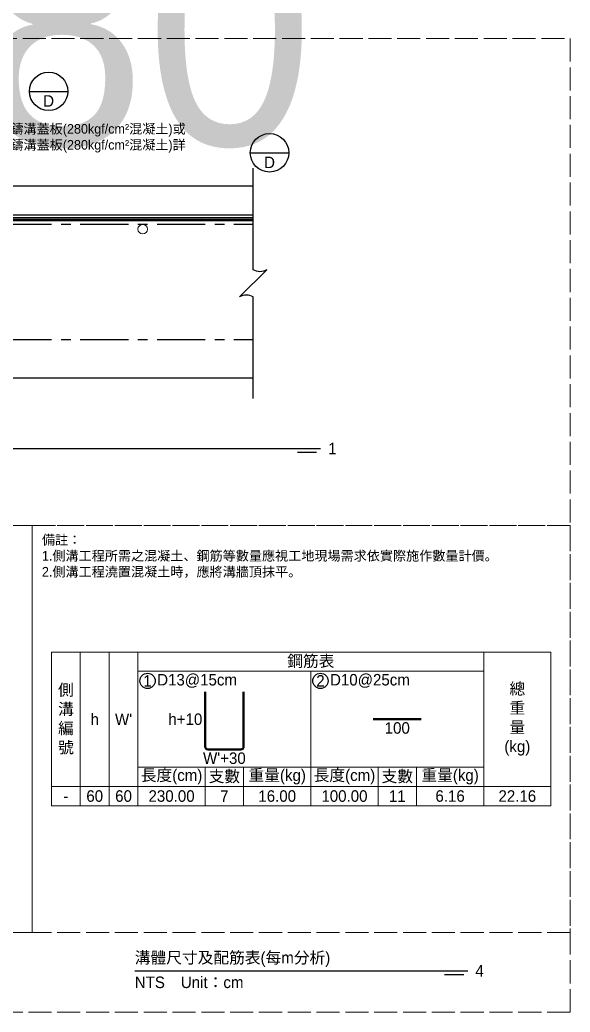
# Model space of a CAD drawing. Extents: x -8920 to 1950, y -2159 to 466.
# Drawn here: x -1216 to -930, y -507 to 10 of the extents above; entities that cross this region are included whole.
import ezdxf
from ezdxf import colors
from ezdxf.entities.mleader import LeaderData, LeaderLine
from ezdxf.math import Vec2, Vec3

# ---------------------------------------------------------------- set-up
doc = ezdxf.new("R2010")
doc.units = 0
doc.header["$MEASUREMENT"] = 0
doc.linetypes.add('ACAD_ISO02W100', pattern=[15, 12, -3])
doc.linetypes.add('CENTERX2', pattern=[4, 2.5, -0.5, 0.5, -0.5])
for name, color, linetype, lineweight in [('一、1.基本-圖框', 7, 'Continuous', 20), ('二、1.繪圖-既有設施', 8, 'Continuous', 20), ('二、2.繪圖-施作項目', 181, 'Continuous', 30), ('二、5.繪圖-鋼筋', 60, 'Continuous', 50)]:
    doc.layers.add(name, color=color, linetype=linetype, lineweight=lineweight)
doc.layers.add('一、4.基本-隱藏', color=9, linetype='ACAD_ISO02W100', lineweight=20, plot=False)
doc.layers.add('三、1.文字-說明文字', color=2, linetype='Continuous')
doc.layers.add('三、3.文字-註解文字', color=2, linetype='Continuous')
doc.styles.add('次圖名(詳圖)', font='MS PGothic.ttf', dxfattribs={"height": 6})
doc.styles.add('註解文字(詳圖)', font='MS PGothic.ttf', dxfattribs={"height": 5})

msp = doc.modelspace()

# ---------------------------------------------------------------- linework, layer by layer
at = {"layer": '一、1.基本-圖框'}
for points in [[(-1200, -389.5), (-1185, -389.5), (-1185, -319.5), (-1200, -319.5)], [(-1185, -389.5), (-1170, -389.5), (-1170, -319.5), (-1185, -319.5)], [(-1170, -389.5), (-1155, -389.5), (-1155, -319.5), (-1170, -319.5)], [(-1155, -329.5), (-975, -329.5), (-975, -319.5), (-1155, -319.5)], [(-940, -389.5), (-975, -389.5), (-975, -319.5), (-940, -319.5)], [(-1155, -329.5), (-1065, -329.5), (-1065, -379.5), (-1155, -379.5)], [(-1065, -329.5), (-975, -329.5), (-975, -379.5), (-1065, -379.5)], [(-1155, -379.5), (-1120, -379.5), (-1120, -389.5), (-1155, -389.5)], [(-1120, -379.5), (-1100, -379.5), (-1100, -389.5), (-1120, -389.5)], [(-1100, -379.5), (-1065, -379.5), (-1065, -389.5), (-1100, -389.5)], [(-1065, -379.5), (-1030, -379.5), (-1030, -389.5), (-1065, -389.5)], [(-1030, -379.5), (-1010, -379.5), (-1010, -389.5), (-1030, -389.5)], [(-1010, -379.5), (-975, -379.5), (-975, -389.5), (-1010, -389.5)], [(-1200, -389.5), (-1185, -389.5), (-1185, -399.5), (-1200, -399.5)], [(-1185, -389.5), (-1170, -389.5), (-1170, -399.5), (-1185, -399.5)], [(-1170, -389.5), (-1155, -389.5), (-1155, -399.5), (-1170, -399.5)], [(-1155, -389.5), (-1120, -389.5), (-1120, -399.5), (-1155, -399.5)], [(-1120, -389.5), (-1100, -389.5), (-1100, -399.5), (-1120, -399.5)], [(-1100, -389.5), (-1065, -389.5), (-1065, -399.5), (-1100, -399.5)], [(-1065, -389.5), (-1030, -389.5), (-1030, -399.5), (-1065, -399.5)], [(-1030, -389.5), (-1010, -389.5), (-1010, -399.5), (-1030, -399.5)], [(-1010, -389.5), (-975, -389.5), (-975, -399.5), (-1010, -399.5)], [(-975, -389.5), (-940, -389.5), (-940, -399.5), (-975, -399.5)]]:
    msp.add_lwpolyline(points, close=True, dxfattribs=at)
at = {"layer": '一、4.基本-隱藏'}
for points in [[(-1710, 0), (-930, 0), (-930, -253.5), (-1710, -253.5)], [(-1710, 0), (-930, 0), (-930, -507), (-1710, -507)], [(-1710, 0), (-930, 0), (-930, -507), (-1710, -507)], [(-1460, -253.5), (-1210, -253.5), (-1210, -465.5), (-1460, -465.5)], [(-1210, -253.5), (-930, -253.5), (-930, -465.5), (-1210, -465.5)]]:
    msp.add_lwpolyline(points, close=True, dxfattribs=at)
at = {"layer": '三、3.文字-註解文字'}
for points in [[(-1211.5, -27.5), (-1191.5, -27.5)], [(-1096.5, -59.5), (-1076.5, -59.5)], [(-1580, -213.5), (-1060, -213.5)], [(-1062, -215.5), (-1072, -215.5)], [(-1156.66, -485.5), (-983.34, -485.5)], [(-985.34, -487.5), (-995.34, -487.5)]]:
    msp.add_lwpolyline(points, dxfattribs=at)
msp.add_lwpolyline([(-1095, -187.5), (-1095, -134.571, 0.2828427), (-1102.071, -134.571), (-1087.929, -120.429, -0.2828427), (-1095, -120.429), (-1095, -67.5)], format="xyb", dxfattribs=at)
for centre, radius in [((-1201.5, -27.5), 10), ((-1086.5, -59.5), 10), ((-1150, -334.5), 4), ((-1060, -334.5), 4)]:
    msp.add_circle(centre, radius, dxfattribs=at)
at = {"layer": '二、1.繪圖-既有設施'}
msp.add_circle((-1152.5, -99.25), 2.5, dxfattribs=at)
at = {"layer": '二、2.繪圖-施作項目'}
for points in [[(-1545, -76.75), (-1095, -76.75)], [(-1545, -91.75), (-1095, -91.75)], [(-1545, -93.25), (-1095, -93.25)], [(-1545, -94), (-1095, -94)], [(-1545, -94.375), (-1095, -94.375)], [(-1545, -94.75), (-1095, -94.75)], [(-1545, -176.75), (-1095, -176.75)]]:
    msp.add_lwpolyline(points, dxfattribs=at)
at = {"layer": '二、2.繪圖-施作項目', "linetype": 'CENTERX2', "ltscale": 10}
for points in [[(-1545, -96.75), (-1095, -96.75)], [(-1545, -156.75), (-1095, -156.75)]]:
    msp.add_lwpolyline(points, dxfattribs=at)
at = {"layer": '二、5.繪圖-鋼筋'}
msp.add_lwpolyline([(-1120, -340.25), (-1120, -368.75, 0.4142136), (-1118.5, -370.25), (-1101.5, -370.25, 0.4142136), (-1100, -368.75), (-1100, -340.25)], format="xyb", dxfattribs=at)
msp.add_lwpolyline([(-1032.5, -354.5), (-1007.5, -354.5)], dxfattribs=at)

# ---------------------------------------------------------------- texts
at = {"layer": '一、1.基本-圖框', "char_height": 6, "attachment_point": 5, "style": '註解文字(詳圖)'}
for s, width, insert in [('{\\fMS PGothic|b0|i0|c128|p34;鋼筋表}', 94.24964, (-1065, -324.5)), ('側溝編號', 12.98354, (-1192.5, -354.5)), ('{\\fMS PGothic|b0|i0|c128|p34;總重量(kg)}', 6, (-957.5, -354.5)), ('{\\fMS PGothic|b0|i0|c128|p34;h}', 12.98354, (-1177.5, -354.5)), ("{\\fMS PGothic|b0|i0|c128|p34;W}'", 22.32258, (-1162.5, -354.5)), ('{\\fMS PGothic|b0|i0|c128|p34;長度(cm)}', 35.02324, (-1137.5, -384.5)), ('{\\fMS PGothic|b0|i0|c128|p34;支數}', 19.27354, (-1110, -384.5)), ('{\\fMS PGothic|b0|i0|c128|p34;重量(kg)}', 30.27214, (-1082.5, -384.5)), ('{\\fMS PGothic|b0|i0|c128|p34;長度(cm)}', 35.02324, (-1047.5, -384.5)), ('{\\fMS PGothic|b0|i0|c128|p34;支數}', 19.27354, (-1020, -384.5)), ('{\\fMS PGothic|b0|i0|c128|p34;重量(kg)}', 30.27214, (-992.5, -384.5))]:
    msp.add_mtext_dynamic_manual_height_columns(s, width=width, gutter_width=30, heights=[0], dxfattribs=dict(at, insert=insert))
at = {"layer": '一、4.基本-隱藏', "insert": (-1320, 200), "char_height": 120, "attachment_point": 5, "style": '次圖名(詳圖)'}
msp.add_mtext_dynamic_manual_height_columns("{\\fMS PGothic|b0|i0|c128|p34;W}'{\\fMS PGothic|b0|i0|c128|p34;=}6{\\fMS PGothic|b0|i0|c128|p34;0，h=40、60、80}", width=698.49542, gutter_width=30, heights=[0], dxfattribs=at)
at = {"layer": '三、1.文字-說明文字', "style": '註解文字(詳圖)'}
for s, width, insert, char_height, attachment_point in [('{\\fMS PGothic|b0|i0|c128|p34;D}', 12.5857, (-1201.5, -32.5), 6, 5), ('{\\fMS PGothic|b0|i0|c128|p34;D}', 12.5857, (-1086.5, -64.5), 6, 5), ('{\\fMS PGothic|b0|i0|c128|p34;備註：\\P1.側溝工程所需之混凝土、鋼筋等數量應視工地現場需求依實際施作數量計價。\\P2.側溝工程澆置混凝土時，應將溝牆頂抹平。}', 249.57878, (-1205, -258.5), 5, 1)]:
    msp.add_mtext_dynamic_manual_height_columns(s, width=width, gutter_width=30, heights=[0], dxfattribs=dict(at, insert=insert, char_height=char_height, attachment_point=attachment_point))
at = {"layer": '三、3.文字-註解文字', "char_height": 6}
for s, width, gutter_width, insert, attachment_point, style in [('1', 3, 15, (-1056, -213.5), 4, '次圖名(詳圖)'), ('D13@15cm', 6.06582, 30, (-1145, -334.5), 4, '註解文字(詳圖)'), ('{\\fMS PGothic|b0|i0|c128|p34;D1}0{\\fMS PGothic|b0|i0|c128|p34;@}25{\\fMS PGothic|b0|i0|c128|p34;cm}', 6.06582, 30, (-1055, -334.5), 4, '註解文字(詳圖)'), ('1', 8.38231, 30, (-1150, -334.5), 5, '註解文字(詳圖)'), ('2', 8.38231, 30, (-1060, -334.5), 5, '註解文字(詳圖)'), ('60', 9.06048, 30, (-1177.5, -394.5), 5, '註解文字(詳圖)'), ('60', 9.06048, 30, (-1162.5, -394.5), 5, '註解文字(詳圖)'), ('230.00', 9.06048, 30, (-1137.5, -394.5), 5, '註解文字(詳圖)'), ('7', 9.06048, 30, (-1110, -394.5), 5, '註解文字(詳圖)'), ('16.00', 9.06048, 30, (-1082.5, -394.5), 5, '註解文字(詳圖)'), ('{\\fMS PGothic|b0|i0|c128|p34;100}.00', 9.06048, 30, (-1047.5, -394.5), 5, '註解文字(詳圖)'), ('11', 9.06048, 30, (-1020, -394.5), 5, '註解文字(詳圖)'), ('6.16', 9.06048, 30, (-992.5, -394.5), 5, '註解文字(詳圖)'), ('22.16', 9.06048, 30, (-957.5, -394.5), 5, '註解文字(詳圖)'), ('-', 9.06048, 30, (-1192.5, -394.5), 5, '註解文字(詳圖)'), ('{\\fMS PGothic|b0|i0|c128|p34;溝體尺寸}及{\\fMS PGothic|b0|i0|c128|p34;配筋表(每m分析)}', 144.80097, 15, (-1156.66, -479.5), 4, '次圖名(詳圖)'), ('4', 3, 15, (-979.34, -485.5), 4, '次圖名(詳圖)'), ('NTS{\\fMS PGothic|b0|i0|c128|p34;^IUnit：cm}', 136.03259, 15, (-1156.66, -491.5), 4, '次圖名(詳圖)')]:
    msp.add_mtext_dynamic_manual_height_columns(s, width=width, gutter_width=gutter_width, heights=[0], dxfattribs=dict(at, insert=insert, attachment_point=attachment_point, style=style))
at = {"layer": '二、5.繪圖-鋼筋', "char_height": 6, "style": '註解文字(詳圖)'}
for s, width, insert, attachment_point in [('h+10', 8.87231, (-1121.5, -354.5), 6), ('100', 3.56631, (-1020, -356), 2), ("{\\fMS PGothic|b0|i0|c128|p34;W}'+30", 3.56631, (-1110, -371.75), 2)]:
    msp.add_mtext_dynamic_manual_height_columns(s, width=width, gutter_width=30, heights=[0], dxfattribs=dict(at, insert=insert, attachment_point=attachment_point))

# ---------------------------------------------------------------- leaders
at = {"layer": '三、3.文字-註解文字'}
ml = msp.add_multileader_mtext('Standard', dxfattribs=at)
ml.set_content('L{\\fMS PGothic|b0|i0|c128|p34;1場鑄溝蓋板(280kgf/cm²混凝土)或\\P}L{\\fMS PGothic|b0|i0|c128|p34;2場鑄溝蓋板(280kgf/cm²混凝土)詳}', color=256, style='註解文字(詳圖)')
ml.set_leader_properties(color=144, linetype='ByLayer', lineweight=-1)
ml.build(insert=Vec2(0, 0))
ml.multileader.update_dxf_attribs({"dogleg_length": 5, "arrow_head_size": 6})
ctx = ml.context
ctx.base_point, ctx.char_height, ctx.arrow_head_size, ctx.landing_gap_size, ctx.plane_origin = Vec3(-1238.5, -47.5), 5, 6, 3, Vec3(-1263.5, -127.5)
notes = []
notes.append((ctx, [(0, (1, 1, 0), (-1243.5, -47.5), (1, 0), 5, [(0, [(-1263.5, -127.5)], 0, [])])]))
ctx.mtext.insert, ctx.mtext.flow_direction = Vec3(-1235.5, -44.517), 5
for ctx, leaders in notes:
    for number, flags, end, landing, length, lines in leaders:
        leader = LeaderData()
        leader.index, (leader.has_last_leader_line, leader.has_dogleg_vector, leader.attachment_direction) = number, flags
        leader.last_leader_point, leader.dogleg_vector, leader.dogleg_length = Vec3(end), Vec3(landing), length
        for number, points, colour, breaks in lines:
            line = LeaderLine()
            line.index, line.vertices, line.color, line.breaks = number, Vec3.list(points), colors.encode_raw_color(colour), breaks
            leader.lines.append(line)
        ctx.leaders.append(leader)

doc.saveas('drawing.dxf')
